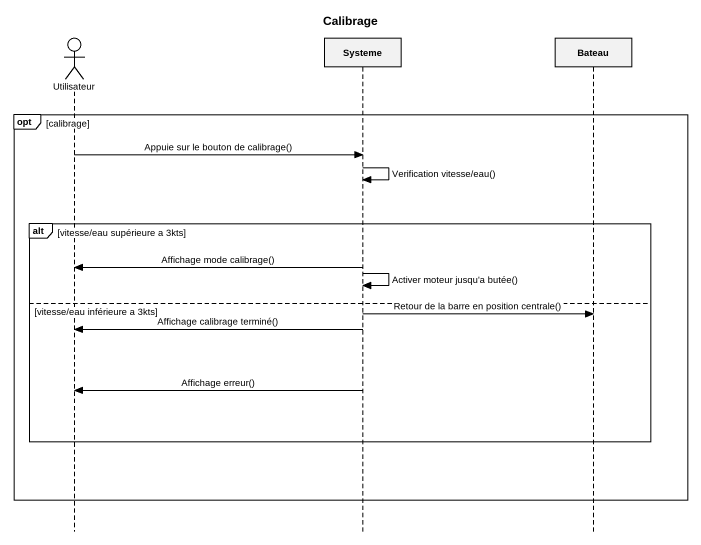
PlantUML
@startuml
title Calibrage
hide footbox
actor Utilisateur
participant Systeme
participant Bateau

opt calibrage
  Utilisateur -> Systeme : Appuie sur le bouton de calibrage()
  Systeme -> Systeme : Verification vitesse/eau()
  alt vitesse/eau supérieure a 3kts
    Systeme -> Utilisateur : Affichage mode calibrage()
    Systeme -> Systeme : Activer moteur jusqu'a butée()
  else vitesse/eau inférieure a 3kts
    Systeme -> Bateau : Retour de la barre en position centrale()
    Systeme -> Utilisateur : Affichage calibrage terminé()
    Systeme -> Utilisateur : Affichage erreur()
  end
end
@enduml
